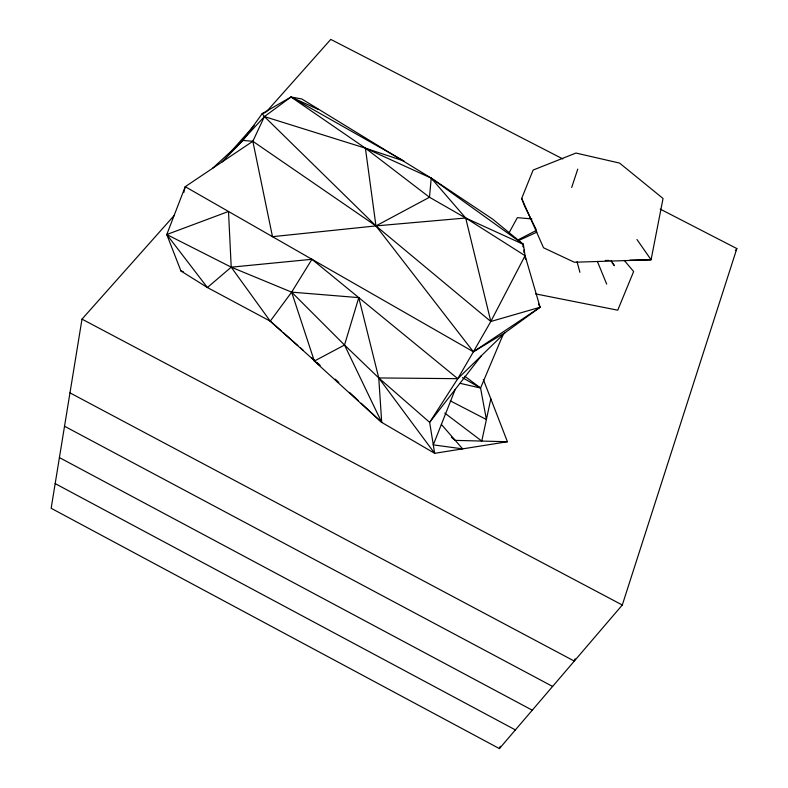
<?xml version="1.0" encoding="UTF-8"?>
<svg xmlns="http://www.w3.org/2000/svg" width="788" height="788" viewBox="0 0 788 788"><rect width="100%" height="100%" fill="white"/><g stroke="black" fill="none" stroke-linecap="round" stroke-linejoin="round"><path stroke-width="1.18" d="M523.321 246.811L523.36 244.359L492.579 219.074L431.223 178.137L301.745 98.933L291.008 97.013L262.158 113.669L242.94 140.441L221.832 162.101M265.546 112.408L262.158 113.669L264.413 116.585L365.396 148.164L431.223 178.137L429.48 197.256L375.965 225.91L272.49 236.676L252.84 141.279L264.413 116.585L291.008 97.013L318.49 109.522M523.065 246.762L523.36 244.359L431.223 178.137L465.688 218.01L525.074 255.696L540.105 307.251L505.157 332.625L473.401 351.783L457.779 378.673L429.647 422.338L434.651 453.317L507.423 441.743L483.339 379.481M174.168 215.498L82.001 319.14L51.151 508.27L499.405 748.6L622.293 605.007L736.849 248.575L660.236 209.106M523.784 252.308L524.187 249.885M490.825 398.826L481.773 441.073L444.757 413.089M183.801 192.538L185.229 186.687L252.84 141.279L375.965 225.91L490.825 321.484L540.105 307.251L538.48 304.05M505.157 332.625L457.779 378.673L311.95 259.291L291.649 292.141L344.523 345.016L378.762 377.945L434.651 453.317L381.717 422.388L344.523 345.016L358.786 297.628L291.649 292.141L231.219 267.171L166.77 234.538L185.229 186.687L473.401 351.783L540.105 307.251M571.684 187.455L577.771 169.115M575.092 658.768L574.304 661.093L69.974 392.867M499.405 748.6L500.262 746.295M455.188 389.469L433.282 444.865L462.625 448.874L441.369 424.417M521.676 198.438L533.131 170.05L575.979 153.049L619.575 163.086L663.053 198.477L651.075 259.784L574.324 262.237L543.543 247.777L521.676 198.438L524.877 206.751L536.234 229.643M450.312 400.856L486.393 419.521L480.562 388.031L503.325 334.112M490.825 321.484L525.074 255.696L523.36 244.359L465.688 218.01L429.48 197.256L365.396 148.164L291.008 97.013L404.027 161.047L365.396 148.164L375.965 225.91L473.401 351.783L490.825 321.484L465.688 218.01L375.965 225.91L264.413 116.585L235.287 148.144M508.733 233.396L517.352 217.665L531.92 218.926M735.45 250.594L736.849 248.575M319.889 365.524L270.245 321.159L231.219 267.171L228.5 211.479L166.77 234.538L180.944 270.983L207.392 287.531L270.245 321.159L291.649 292.141L314.333 361.071L381.717 422.388L378.762 377.945L358.786 297.628M481.438 355.674L429.647 422.338L378.762 377.945L457.779 378.673M228.816 154.044L254.1 125.617M266.334 111.857L330.773 39.4L562.819 158.93M212.415 168.435L242.94 140.441L252.84 141.279M314.333 361.071L344.523 345.016M517.598 240.094L536.185 230.51M517.982 240.872L536.963 232.105M311.95 259.291L231.219 267.171L207.392 287.531L166.77 234.538M605.292 260.473L608.957 260.424M629.74 260.158L651.075 259.784L636.97 239.513M507.423 441.743L455.247 440.374L451.455 437.232M535.584 293.885L617.743 310.196L633.641 271.535L624.273 260.414M460.261 383.362L480.562 388.031L464.831 376.25M180.944 270.983L183.279 271.673M82.001 319.14L622.293 605.007M64.527 426.249L552.605 686.437M59.415 457.592L532.264 710.205M55.17 483.596L515.401 729.915M462.428 377.649L480.562 388.031M270.245 321.159L281.286 330.921M283.128 332.546L297.844 345.558M300.602 348L303.36 350.443M311.644 357.762L314.402 360.205M317.16 362.647L319.918 365.09M335.264 379.117L338.84 382.446M349.557 392.434L358.491 400.757M361.17 403.249L381.717 422.388M431.223 178.137L432.947 179.9M612.178 262.847L614.413 265.654L611.035 260.72M597.412 261.517L606.671 284.084M577.062 261.774L579.909 272.313M525.606 259.262L525.074 255.696L525.576 259.321"/></g></svg>
